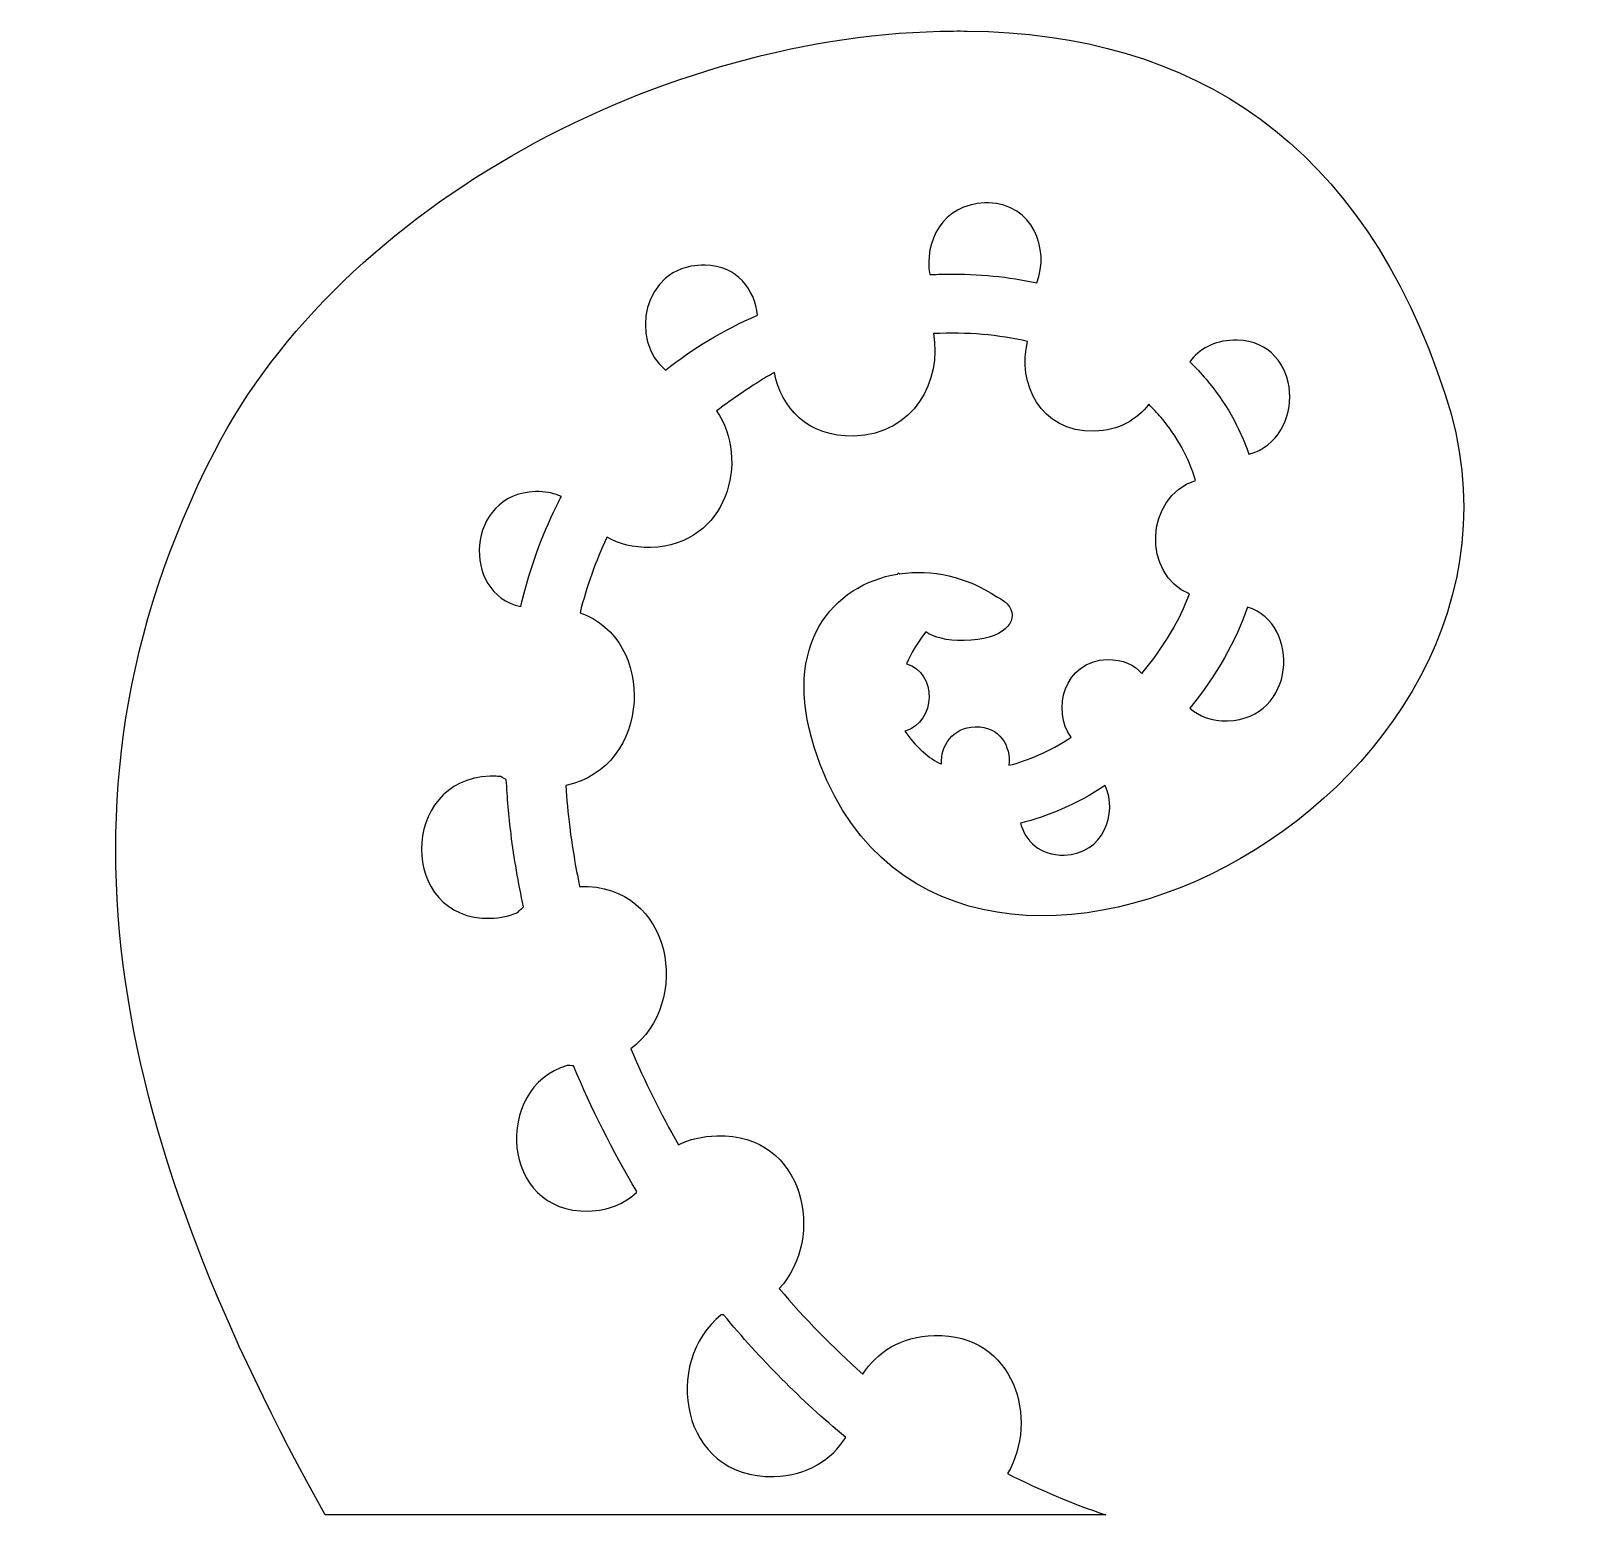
# Model space of a CAD drawing. Header units: centimetres. Extents: x -10 to 10.6, y -9.8 to 10.
import ezdxf

# ---------------------------------------------------------------- set-up
doc = ezdxf.new("R2010")
doc.units = ezdxf.units.CM
doc.header["$MEASUREMENT"] = 0
doc.layers.add('Layer 1', color=7, linetype='Continuous')

msp = doc.modelspace()

# ---------------------------------------------------------------- linework, layer by layer
at = {"layer": 'Layer 1'}
for points, knots in [([(2.26956, 9.9645), (-1.58291, 9.93861), (-5.89728, 7.65817), (-7.595, 4.34908), (-7.595, 4.34908), (-10.04171, -0.4197), (-8.80282, -5.00226), (-6.11743, -9.83593), (-6.11743, -9.83593), (-6.11743, -9.83593), (1.91852, -9.83585), (1.91852, -9.83585), (1.91852, -9.83585), (1.94913, -9.83703), (1.98021, -9.83762), (2.01222, -9.83669), (2.01222, -9.83669), (2.01821, -9.83661), (2.02403, -9.83606), (2.03006, -9.83585), (2.03006, -9.83585), (2.03006, -9.83585), (4.29978, -9.83585), (4.29978, -9.83585), (4.29978, -9.83585), (3.85761, -9.68818), (3.41923, -9.50298), (2.98899, -9.28568), (2.98899, -9.28568), (3.41371, -8.56954), (3.08825, -7.41351), (2.01204, -7.44252), (2.01204, -7.44252), (1.56337, -7.45475), (1.24543, -7.6658), (1.05765, -7.9579), (1.05765, -7.9579), (0.65883, -7.60382), (0.28657, -7.22089), (-0.05841, -6.8165), (-0.05841, -6.8165), (0.56998, -6.14211), (0.29306, -4.74445), (-0.8887, -4.77641), (-0.8887, -4.77641), (-1.08508, -4.78168), (-1.25624, -4.8252), (-1.4026, -4.8968), (-1.4026, -4.8968), (-1.64013, -4.47892), (-1.85219, -4.05104), (-2.0366, -3.61793), (-2.0366, -3.61793), (-1.23094, -3.01522), (-1.45911, -1.41605), (-2.72158, -1.44902), (-2.72158, -1.44902), (-2.77648, -1.18349), (-2.82067, -0.91922), (-2.85331, -0.6574), (-2.85331, -0.6574), (-2.8765, -0.47123), (-2.89366, -0.28653), (-2.90535, -0.10352), (-2.90535, -0.10352), (-1.75501, 0.13882), (-1.69176, 1.85084), (-2.71559, 2.20033), (-2.71559, 2.20033), (-2.62565, 2.55505), (-2.50635, 2.89243), (-2.35687, 3.20781), (-2.35687, 3.20781), (-2.35687, 3.20781), (-2.35527, 3.21118), (-2.35527, 3.21118), (-2.35527, 3.21118), (-2.19828, 3.11925), (-2.0046, 3.06718), (-1.77386, 3.07342), (-1.77386, 3.07342), (-0.74096, 3.10049), (-0.44726, 4.25497), (-0.89238, 4.89571), (-0.89238, 4.89571), (-0.71494, 5.02917), (-0.52839, 5.15934), (-0.3302, 5.28509), (-0.3302, 5.28509), (-0.26223, 5.32823), (-0.19273, 5.36858), (-0.12223, 5.40725), (-0.12223, 5.40725), (-0.03216, 4.94172), (0.32087, 4.54302), (0.93728, 4.55967), (0.93728, 4.55967), (1.75365, 4.58101), (2.1082, 5.3071), (2.00118, 5.92688), (2.00118, 5.92688), (2.45238, 5.94881), (2.87364, 5.91001), (3.25728, 5.82251), (3.25728, 5.82251), (3.11964, 5.2718), (3.41625, 4.60596), (4.14728, 4.62578), (4.14728, 4.62578), (4.47805, 4.63442), (4.71975, 4.77885), (4.8727, 4.98476), (4.8727, 4.98476), (4.93131, 4.9275), (4.98664, 4.86825), (5.03829, 4.80732), (5.03829, 4.80732), (5.25305, 4.55389), (5.40874, 4.27246), (5.49834, 3.96847), (5.49834, 3.96847), (4.81577, 3.74802), (4.78874, 2.70457), (5.41738, 2.45329), (5.41738, 2.45329), (5.28889, 2.10945), (5.08185, 1.75204), (4.78157, 1.39053), (4.78157, 1.39053), (4.68028, 1.50721), (4.52772, 1.58298), (4.32363, 1.57746), (4.32363, 1.57746), (3.73568, 1.56144), (3.57456, 0.89577), (3.83954, 0.53958), (3.83954, 0.53958), (3.54217, 0.34801), (3.26268, 0.22897), (3.00832, 0.16597), (3.00832, 0.16597), (3.03556, 0.41889), (2.88591, 0.69003), (2.55856, 0.68126), (2.55856, 0.68126), (2.24955, 0.67283), (2.09893, 0.4237), (2.1058, 0.18435), (2.1058, 0.18435), (2.09547, 0.18815), (2.08501, 0.19186), (2.07489, 0.19586), (2.07489, 0.19586), (1.91069, 0.28547), (1.75753, 0.42272), (1.62074, 0.62133), (1.62074, 0.62133), (2.04242, 0.74573), (2.04917, 1.40144), (1.64005, 1.51993), (1.64005, 1.51993), (1.69968, 1.65474), (1.78384, 1.79748), (1.89715, 1.94557), (1.89715, 1.94557), (2.00324, 1.87515), (2.17348, 1.82771), (2.40877, 1.83087), (2.40877, 1.83087), (2.93848, 1.83762), (3.14038, 2.09105), (3.01544, 2.28122), (3.01544, 2.28122), (3.01671, 2.28105), (3.01789, 2.28101), (3.01915, 2.28092), (3.01915, 2.28092), (3.01679, 2.2829), (3.01439, 2.28472), (3.01207, 2.2867), (3.01207, 2.2867), (2.97812, 2.33553), (2.92217, 2.37989), (2.84445, 2.41447), (2.84445, 2.41447), (2.44428, 2.68624), (1.97554, 2.78462), (1.54863, 2.72221), (1.54863, 2.72221), (1.54863, 2.72221), (1.5364, 2.73381), (1.5364, 2.73381), (1.5364, 2.73381), (1.53134, 2.7285), (1.5267, 2.72314), (1.52164, 2.71779), (1.52164, 2.71779), (0.65606, 2.57695), (-0.02626, 1.7712), (0.40866, 0.40909), (0.40866, 0.40909), (2.02264, -4.64558), (10.62824, -0.3641), (8.83099, 5.11293), (8.83099, 5.11293), (7.72691, 8.47772), (5.48441, 9.92822), (2.45258, 9.96448), (2.45258, 9.96448), (2.45258, 9.96448), (2.45258, 9.96406), (2.45258, 9.96406), (2.45258, 9.96406), (2.39169, 9.96478), (2.33063, 9.9649), (2.26949, 9.96457), (2.26949, 9.96457), (2.26949, 9.96457), (2.26956, 9.9645), (2.26956, 9.9645)], [0, 0, 0, 0, 0.01785714, 0.01785714, 0.01785714, 0.01785714, 0.03571429, 0.03571429, 0.03571429, 0.03571429, 0.05357143, 0.05357143, 0.05357143, 0.05357143, 0.07142857, 0.07142857, 0.07142857, 0.07142857, 0.08928571, 0.08928571, 0.08928571, 0.08928571, 0.10714286, 0.10714286, 0.10714286, 0.10714286, 0.125, 0.125, 0.125, 0.125, 0.14285714, 0.14285714, 0.14285714, 0.14285714, 0.16071429, 0.16071429, 0.16071429, 0.16071429, 0.17857143, 0.17857143, 0.17857143, 0.17857143, 0.19642857, 0.19642857, 0.19642857, 0.19642857, 0.21428571, 0.21428571, 0.21428571, 0.21428571, 0.23214286, 0.23214286, 0.23214286, 0.23214286, 0.25, 0.25, 0.25, 0.25, 0.26785714, 0.26785714, 0.26785714, 0.26785714, 0.28571429, 0.28571429, 0.28571429, 0.28571429, 0.30357143, 0.30357143, 0.30357143, 0.30357143, 0.32142857, 0.32142857, 0.32142857, 0.32142857, 0.33928571, 0.33928571, 0.33928571, 0.33928571, 0.35714286, 0.35714286, 0.35714286, 0.35714286, 0.375, 0.375, 0.375, 0.375, 0.39285714, 0.39285714, 0.39285714, 0.39285714, 0.41071429, 0.41071429, 0.41071429, 0.41071429, 0.42857143, 0.42857143, 0.42857143, 0.42857143, 0.44642857, 0.44642857, 0.44642857, 0.44642857, 0.46428571, 0.46428571, 0.46428571, 0.46428571, 0.48214286, 0.48214286, 0.48214286, 0.48214286, 0.5, 0.5, 0.5, 0.5, 0.51785714, 0.51785714, 0.51785714, 0.51785714, 0.53571429, 0.53571429, 0.53571429, 0.53571429, 0.55357143, 0.55357143, 0.55357143, 0.55357143, 0.57142857, 0.57142857, 0.57142857, 0.57142857, 0.58928571, 0.58928571, 0.58928571, 0.58928571, 0.60714286, 0.60714286, 0.60714286, 0.60714286, 0.625, 0.625, 0.625, 0.625, 0.64285714, 0.64285714, 0.64285714, 0.64285714, 0.66071429, 0.66071429, 0.66071429, 0.66071429, 0.67857143, 0.67857143, 0.67857143, 0.67857143, 0.69642857, 0.69642857, 0.69642857, 0.69642857, 0.71428571, 0.71428571, 0.71428571, 0.71428571, 0.73214286, 0.73214286, 0.73214286, 0.73214286, 0.75, 0.75, 0.75, 0.75, 0.76785714, 0.76785714, 0.76785714, 0.76785714, 0.78571429, 0.78571429, 0.78571429, 0.78571429, 0.80357143, 0.80357143, 0.80357143, 0.80357143, 0.82142857, 0.82142857, 0.82142857, 0.82142857, 0.83928571, 0.83928571, 0.83928571, 0.83928571, 0.85714286, 0.85714286, 0.85714286, 0.85714286, 0.875, 0.875, 0.875, 0.875, 0.89285714, 0.89285714, 0.89285714, 0.89285714, 0.91071429, 0.91071429, 0.91071429, 0.91071429, 0.92857143, 0.92857143, 0.92857143, 0.92857143, 0.94642857, 0.94642857, 0.94642857, 0.94642857, 0.96428571, 0.96428571, 0.96428571, 0.96428571, 1, 1, 1, 1]), ([(2.73333, 7.67014), (3.33389, 7.65686), (3.54983, 7.05491), (3.38166, 6.60456), (3.38166, 6.60456), (3.00455, 6.68573), (2.60265, 6.72634), (2.18177, 6.72111), (2.18177, 6.72111), (2.10578, 6.7201), (2.02912, 6.71744), (1.95195, 6.71352), (1.95195, 6.71352), (1.87289, 7.14456), (2.1178, 7.6542), (2.68723, 7.66989), (2.68723, 7.66989), (2.70283, 7.67031), (2.71818, 7.6704), (2.73332, 7.6701), (2.73332, 7.6701), (2.73332, 7.6701), (2.73333, 7.67014), (2.73333, 7.67014)], [0, 0, 0, 0, 0.14285714, 0.14285714, 0.14285714, 0.14285714, 0.28571429, 0.28571429, 0.28571429, 0.28571429, 0.42857143, 0.42857143, 0.42857143, 0.42857143, 0.57142857, 0.57142857, 0.57142857, 0.57142857, 0.71428571, 0.71428571, 0.71428571, 0.71428571, 1, 1, 1, 1]), ([(-1.04754, 6.84036), (-0.6149, 6.83079), (-0.38226, 6.51558), (-0.34848, 6.17174), (-0.34848, 6.17174), (-0.8044, 5.97389), (-1.21309, 5.72687), (-1.57506, 5.43911), (-1.57506, 5.43911), (-2.0524, 5.82478), (-1.89246, 6.81885), (-1.09367, 6.84023), (-1.09367, 6.84023), (-1.07807, 6.84065), (-1.06268, 6.84074), (-1.04754, 6.8404), (-1.04754, 6.8404), (-1.04754, 6.8404), (-1.04754, 6.84036), (-1.04754, 6.84036)], [0, 0, 0, 0, 0.16666667, 0.16666667, 0.16666667, 0.16666667, 0.33333333, 0.33333333, 0.33333333, 0.33333333, 0.5, 0.5, 0.5, 0.5, 0.66666667, 0.66666667, 0.66666667, 0.66666667, 1, 1, 1, 1]), ([(6.05195, 5.83942), (6.9341, 5.8199), (6.98711, 4.52985), (6.21021, 4.31673), (6.21021, 4.31673), (6.08497, 4.68106), (5.89159, 5.01942), (5.63968, 5.3167), (5.63968, 5.3167), (5.57052, 5.39821), (5.49732, 5.47673), (5.42015, 5.55217), (5.42015, 5.55217), (5.54463, 5.71688), (5.7397, 5.83217), (6.00586, 5.83933), (6.00586, 5.83933), (6.02146, 5.83975), (6.03681, 5.83975), (6.05195, 5.83941), (6.05195, 5.83941), (6.05195, 5.83941), (6.05195, 5.83942), (6.05195, 5.83942)], [0, 0, 0, 0, 0.14285714, 0.14285714, 0.14285714, 0.14285714, 0.28571429, 0.28571429, 0.28571429, 0.28571429, 0.42857143, 0.42857143, 0.42857143, 0.42857143, 0.57142857, 0.57142857, 0.57142857, 0.57142857, 0.71428571, 0.71428571, 0.71428571, 0.71428571, 1, 1, 1, 1]), ([(-3.26351, 3.8189), (-3.15016, 3.81637), (-3.05073, 3.79276), (-2.96479, 3.75329), (-2.96479, 3.75329), (-3.00076, 3.68472), (-3.03563, 3.6154), (-3.06882, 3.54532), (-3.06882, 3.54532), (-3.25773, 3.14692), (-3.40292, 2.72448), (-3.50724, 2.28416), (-3.50724, 2.28416), (-4.30443, 2.45266), (-4.23919, 3.79394), (-3.30956, 3.81882), (-3.30956, 3.81882), (-3.29396, 3.81924), (-3.27861, 3.81924), (-3.26347, 3.8189), (-3.26347, 3.8189), (-3.26347, 3.8189), (-3.26351, 3.8189), (-3.26351, 3.8189)], [0, 0, 0, 0, 0.14285714, 0.14285714, 0.14285714, 0.14285714, 0.28571429, 0.28571429, 0.28571429, 0.28571429, 0.42857143, 0.42857143, 0.42857143, 0.42857143, 0.57142857, 0.57142857, 0.57142857, 0.57142857, 0.71428571, 0.71428571, 0.71428571, 0.71428571, 1, 1, 1, 1]), ([(6.19169, 2.27699), (6.91673, 2.04844), (6.828, 0.7837), (5.92591, 0.76021), (5.92591, 0.76021), (5.71237, 0.75443), (5.54471, 0.82081), (5.42242, 0.92888), (5.42242, 0.92888), (5.78156, 1.3708), (6.03681, 1.82444), (6.19173, 2.27699), (6.19173, 2.27699), (6.19173, 2.27699), (6.19169, 2.27699), (6.19169, 2.27699)], [0, 0, 0, 0, 0.2, 0.2, 0.2, 0.2, 0.4, 0.4, 0.4, 0.4, 0.6, 0.6, 0.6, 0.6, 1, 1, 1, 1]), ([(-3.85795, 0.02083), (-3.82788, 0.02016), (-3.79879, 0.018), (-3.77032, 0.01493), (-3.77032, 0.01493), (-3.74734, 0.00144), (-3.72368, -0.01113), (-3.69927, -0.02289), (-3.69927, -0.02289), (-3.68696, -0.26514), (-3.66579, -0.50926), (-3.63526, -0.75472), (-3.63526, -0.75472), (-3.59528, -1.07562), (-3.53886, -1.39884), (-3.46887, -1.72277), (-3.46887, -1.72277), (-3.49586, -1.74617), (-3.52141, -1.77084), (-3.54578, -1.79656), (-3.54578, -1.79656), (-3.65289, -1.84278), (-3.77547, -1.8709), (-3.91424, -1.87449), (-3.91424, -1.87449), (-5.13593, -1.90738), (-5.13576, -0.01244), (-3.91432, 0.02067), (-3.91432, 0.02067), (-3.89526, 0.02118), (-3.87637, 0.02126), (-3.8579, 0.02084), (-3.8579, 0.02084), (-3.8579, 0.02084), (-3.85795, 0.02083), (-3.85795, 0.02083)], [0, 0, 0, 0, 0.1, 0.1, 0.1, 0.1, 0.2, 0.2, 0.2, 0.2, 0.3, 0.3, 0.3, 0.3, 0.4, 0.4, 0.4, 0.4, 0.5, 0.5, 0.5, 0.5, 0.6, 0.6, 0.6, 0.6, 0.7, 0.7, 0.7, 0.7, 0.8, 0.8, 0.8, 0.8, 1, 1, 1, 1]), ([(4.29325, -0.10369), (4.4591, -0.47156), (4.27621, -1.01772), (3.74456, -1.03168), (3.74456, -1.03168), (3.42029, -1.04045), (3.22619, -0.84433), (3.16138, -0.60464), (3.16138, -0.60464), (3.52677, -0.51777), (3.90936, -0.35281), (4.29325, -0.10368), (4.29325, -0.10368), (4.29325, -0.10368), (4.29325, -0.10369), (4.29325, -0.10369)], [0, 0, 0, 0, 0.2, 0.2, 0.2, 0.2, 0.4, 0.4, 0.4, 0.4, 0.6, 0.6, 0.6, 0.6, 1, 1, 1, 1]), ([(-2.88838, -3.83775), (-2.85992, -3.84036), (-2.83103, -3.84239), (-2.80151, -3.84323), (-2.80151, -3.84323), (-2.56394, -4.41469), (-2.28217, -4.977), (-1.95823, -5.52109), (-1.95823, -5.52109), (-1.96004, -5.52594), (-1.96177, -5.53079), (-1.96354, -5.53572), (-1.96354, -5.53572), (-2.11965, -5.6796), (-2.33226, -5.77422), (-2.60268, -5.78122), (-2.60268, -5.78122), (-3.78094, -5.81293), (-3.87586, -4.13612), (-2.88828, -3.8377), (-2.88828, -3.8377), (-2.88828, -3.8377), (-2.88838, -3.83775), (-2.88838, -3.83775)], [0, 0, 0, 0, 0.14285714, 0.14285714, 0.14285714, 0.14285714, 0.28571429, 0.28571429, 0.28571429, 0.28571429, 0.42857143, 0.42857143, 0.42857143, 0.42857143, 0.57142857, 0.57142857, 0.57142857, 0.57142857, 0.71428571, 0.71428571, 0.71428571, 0.71428571, 1, 1, 1, 1]), ([(-0.80005, -7.16539), (-0.31132, -7.75616), (0.23298, -8.30713), (0.82995, -8.80151), (0.82995, -8.80151), (0.64289, -9.0977), (0.32322, -9.31225), (-0.12946, -9.32397), (-0.12946, -9.32397), (-1.38522, -9.35796), (-1.6185, -7.77978), (-0.83059, -7.16775), (-0.83059, -7.16775), (-0.82034, -7.16708), (-0.81018, -7.16627), (-0.80006, -7.16539), (-0.80006, -7.16539), (-0.80006, -7.16539), (-0.80005, -7.16539), (-0.80005, -7.16539)], [0, 0, 0, 0, 0.16666667, 0.16666667, 0.16666667, 0.16666667, 0.33333333, 0.33333333, 0.33333333, 0.33333333, 0.5, 0.5, 0.5, 0.5, 0.66666667, 0.66666667, 0.66666667, 0.66666667, 1, 1, 1, 1])]:
    msp.add_open_spline(points, degree=3, knots=knots, dxfattribs=at)

doc.saveas('drawing.dxf')
